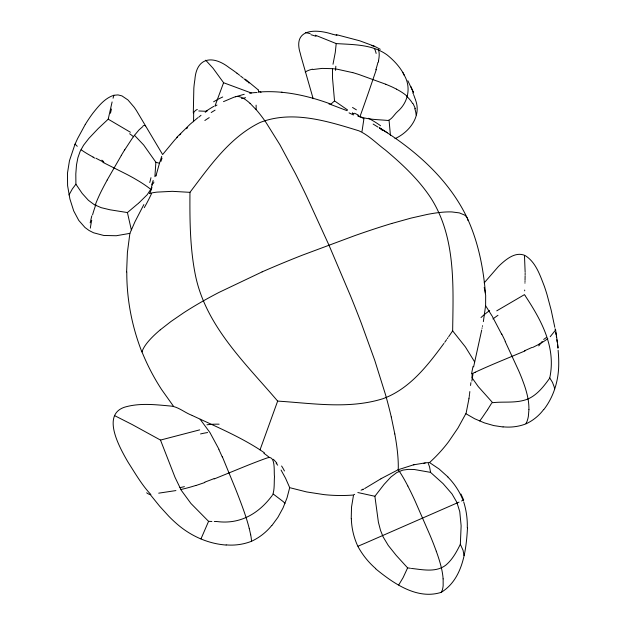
<?xml version="1.0" encoding="UTF-8"?>
<svg xmlns="http://www.w3.org/2000/svg" width="626" height="626" viewBox="0 0 626 626"><rect width="100%" height="100%" fill="white"/><g stroke="black" fill="none" stroke-linecap="round" stroke-linejoin="round"><path stroke-width="0.94" d="M467.489 527.906C466.19 550.911 462.645 579.269 441.189 592.36C417.096 600.013 393.464 583.369 375.608 568.776M525.151 272.373L524.463 255.361M525.144 273.319L525.136 274.744M448.662 336.718L452.653 330.88C453.224 286.379 455.955 238.091 431.416 198.849C419.162 179.944 402.541 164.427 385.397 150.029C376.641 143.565 368.769 135.169 358.784 130.771C327.273 121.108 292.397 110.012 260.158 122.446C229.711 137.227 209.882 166.086 189.96 192.339C189.748 219.57 189.928 247.027 195.148 273.859C205.085 325.363 245.024 362.783 277.654 401.094C312.593 403.308 348.94 409.412 383.065 398.668C409.725 388.863 427.628 365.474 443.951 343.384M528.947 409.49L528.352 416.376A76.669 25.165 67 0 1 526.278 423.074M525.12 275.69L525.034 280.425M142.814 126.577L139.058 129.864L134.488 135.302L143.706 145.029L155.874 162.244L154.896 176.665M524.995 281.825L525.011 281.356M524.956 283.202L524.971 282.749M463.991 555.552L463.091 550.403L460.345 544.276L461.135 525.856L459.766 511.677L456.878 502.334L451.988 493.906L443.059 483.601L430.547 472.372L414.271 469.492L408.238 469.367L402.862 470.11L396.845 472.513L390.96 476.949L384.02 484.469L374.888 496.277L378.394 522.217L380.53 530.402L383.167 536.952L388.284 545.465L396.219 555.387L407.612 567.876L410.5 568.298M524.658 290.824L524.69 290.057M333.001 64.259L335.286 52.349L336.209 43.577L315.363 35.197M313 69.509L322.108 68.406L332.476 68.672L332.531 78.187L334.527 100.896L347.579 109.957M485.612 305.418L485.666 295.308L484.219 287.365M485.588 305.699L492.099 316.036M485.588 305.754L483.358 321.631M272.615 495.017C274.751 489.43 273.992 482.646 274.485 476.574C273.711 472.082 276.003 454.773 267.38 457.872A44.908 3.912 -23 0 0 258.084 461.268L252.458 463.436A83.203 7.027 -23 0 0 244.437 466.636L214.209 478.953M143.863 204.553L134.95 221.784L129.887 233.365L116.279 235.736L103.799 235.47L93.603 232.794L89.048 230.478L85.003 227.504L78.759 220.407L73.719 210.954L69.901 198.974L67.6 185.656L67.451 173.261L69.463 160.718L75.05 144.097L77.256 146.296M469.836 391.563L469.586 393.715M469.492 394.458L469.312 395.937M470.549 385.483L470.901 382.658M469.218 396.665L468.944 398.731M549.691 378.167C556.357 347.626 541.584 320.629 525.261 295.863M468.944 398.77L466.002 413.77L474.664 418.755L484.414 422.886L493.711 425.57L503.069 426.987M129.887 233.365L127.407 252.435L126.616 271.919M137.978 203.669L127.422 212.558L110.043 209.796L101.224 207.675L94.26 204.663L88.399 200.297L82.186 193.418L75.91 184.185L75.809 173.973L76.489 164.943L77.874 157.807L80.128 151.382L83.563 145.232L88.947 138.307L98.204 128.549L108.212 119.175L112.101 101.944M378.66 60.652L378.37 62.084M90.183 222.848L91.795 215.868M482.443 326.396L482.576 325.716M482.145 327.852L482.043 328.368M473.608 366.899L481.707 330.019M361.992 131.515L363.761 119.848A213.098 7.238 -72 0 0 363.518 118.713M153.863 181.978L153.503 183.348M113.063 98.227L113.877 95.277L117.993 94.909L121.953 95.895L127.962 99.964L134.105 107.14A106.365 97.179 -1.7 0 1 136.421 110.528L162.627 154.552L174.646 140.028A156.398 147.713 20.6 0 1 177.502 137.071M159.513 163.112L161.735 156.297M156.164 175.1L159.458 163.292L155.937 162.259M156.132 175.217L155.851 176.164M376.351 69.494L368.902 91.326A69.807 1.291 -70.4 0 1 366.593 97.946L364.848 102.914A36.285 0.689 -70.4 0 1 359.942 116.671C368.964 119.769 378.644 119.535 388.026 120.482C391.954 119.3 394.443 114.175 397.713 111.405C408.019 102.633 411.227 87.867 404.67 75.957C400.71 67.702 394.294 60.73 387.228 55.018C372.619 44.289 353.549 44.704 336.209 43.577M465.838 413.669L457.966 428.012L448.615 441.721A159.059 153.613 31.2 0 1 429.538 462.536L427.981 462.575L429.577 466.949L430.547 472.372M277.654 401.094L260.033 449.859L264.422 452.825M205.688 60.198L213.051 68.242L223.592 82.726L214.89 106.232L216.972 105.051M151.915 187.573L147.251 194.678L139.269 202.55M151.813 187.839L151.195 189.349M271.872 525.566L277.905 517.334L283.046 507.921L287.005 497.944L289.697 487.67L306.654 491.942L324.025 494.618A158.597 152.65 32.8 0 0 353.534 495.017L351.522 507.068L351.225 518.727M407.612 567.876L403.105 577.642L398.692 584.997M211.885 521.45L208.575 521.348L202.464 535.457A109.918 0.736 -67.1 0 1 200.969 538.869M555.168 330.544L550.199 336.718M69.009 194.936L72.303 188.997L75.91 184.185M460.345 544.276C456.597 551.889 452.41 559.628 445.806 565.153C435.939 572.704 422.84 569.668 411.446 568.431M526.278 423.09L526.028 423.583M107.179 180.014L121.28 155.522M549.565 378.347C544.072 385.999 538.063 393.809 529.541 398.238C517.851 403.942 503.758 401.125 491.848 402.808M85.269 124.464L77.741 138.315A161.477 151.281 12.4 0 0 74.956 144.442M491.441 403.488L488.077 408.872M124.684 149.896L132.227 138.385A53.147 7.176 -62.6 0 1 134.496 135.286M487.81 409.294L487.396 409.928M487.114 410.359L482.497 417.174A102.93 17.739 -66.8 0 1 479.727 420.962M441.189 592.36L441.745 591.39A90.246 19.312 66.7 0 0 443.153 585.568L443.138 578.901M447.997 337.672L447.308 338.65M446.604 339.66L444.734 342.297M543.775 409.631C553.783 396.806 558.635 380.42 558.728 364.262A128.987 122.117 44.2 0 0 558.431 354.253L558.126 350.255M484.172 282.889L498.304 266.629A110.27 100.817 48.6 0 1 500.37 264.634C506.794 258.718 516.004 251.308 525.183 255.588C535.848 262.169 539.956 275.104 544.299 286.168A203.771 195.531 35.5 0 1 547.022 294.611L551.193 310.191L554.816 327.359M272.114 495.604C258.726 513.586 240.235 524.525 217.152 521.56M176.681 137.462L190.061 124.269L197.894 117.68M330.731 104.315L334.527 100.896M198.755 117.195L201.009 115.309M138.839 202.926L138.409 203.301M193.551 121.734L193.684 112.68A68.79 22.262 44 0 1 197.315 109.433M160.295 329.824L171 321.482L183.762 312.726A138.002 28.389 -23.1 0 1 203.27 300.926A134.496 27.724 -23.1 0 1 218.928 292.444L262.145 271.88M205.203 112.265L207.237 110.912M496.754 310.832L524.471 294.619L524.995 295.449M365.748 487.897L380.569 478.976M365.263 488.186L364.653 488.546M363.698 489.117L362.548 489.798M381.445 478.46L398.199 469.727L413.137 464.954M354.668 494.344L354.011 494.712M539.244 344.167L532.648 347.493M394.983 138.667C409.474 132.086 421.963 116.045 415.39 99.612M223.498 101.639L233.811 97.28L244.234 94.268M475.228 372.227L472.301 373.605L471.887 377.603L478.303 386.649L492.216 402.205M461.55 500.988L463.443 500.096A108.321 0.462 -23.6 0 0 463.647 499.978M459.038 502.122L365.928 542.852A106.224 0.446 -23.6 0 1 359.363 545.645L358.064 546.201M525.081 350.904L498.304 362.063A78.571 6.362 -24 0 0 490.721 365.287L485.142 367.72A42.545 3.545 -24 0 0 475.22 372.227M332.07 34.086C314.784 28.561 292.381 28.968 300.386 53.726A104.299 92.844 24.5 0 0 300.903 55.972L313.172 98.72M462.935 500.221L463.287 500.088A108.321 0.462 -23.6 0 1 463.647 499.963L460.947 494.039M204.819 482.505L195.735 485.596M391.751 223.482L411.079 218.091L427.433 214.397A132.399 26.934 -23.8 0 1 438.998 212.566A135.999 27.638 -23.8 0 1 451.98 211.948L459.367 212.895L464.492 215.015A164.466 33.225 -23.5 0 1 467.888 220.352M114.628 415.648L132.117 424.514L160.491 440.078L199.694 429.866M191.799 415.281C184.334 412.503 177.862 406.251 169.638 405.953C155.538 404.67 140.991 403.034 127.07 406.509C102.179 412.158 116.765 441.682 124.363 455.658A210.32 204.045 30.6 0 0 128.4 462.731C135.286 473.475 142.337 485.682 150.874 494.501M113.877 95.277C104.839 98.141 98.611 106.005 92.922 113.142A153.793 143.839 11.9 0 0 85.285 124.472M413.825 464.797L425.046 462.904M175.914 490.573L158.699 493.163M249.68 93.243L251.331 93.016L223.592 82.726M425.109 462.896L427.198 462.653M198.763 110.959L206.619 111.318M259.07 92.03C283.508 90.152 307.937 95.692 330.763 104.057M216.557 521.552L214.264 521.505M429.452 462.512L439.131 469.023L447.934 476.942M371.539 45.596L374.458 46.246L380.279 49.282M226.174 545.05C207.957 543.759 190.492 535.833 176.829 523.837A133.025 131.671 29.4 0 1 168.762 516.215L159.708 506.285L150.303 494.65M189.96 192.339L172.306 191.329L156.954 192.119A211.901 60.276 27.9 0 0 149.364 193.504M281.348 92.233L282.498 92.374M357.837 492.537L374.888 496.277M305.558 32.56L310.199 33.632M336.193 34.587L359.754 40.807L374.058 46.097M329.002 104.026L329.769 104.229M352.735 72.639L337.367 69.251A50.69 20.032 19.7 0 0 332.469 68.672M330.818 104.526L347.07 110.692M359.942 116.647L357.759 115.779L359.872 116.843M385.843 84.26L359.34 74.658A75.104 29.273 19.6 0 0 352.735 72.593M192.159 415.461C215.125 426.196 238.678 436.04 260.033 449.859M352.383 113.149L354.011 113.932L352.422 113.032M102.993 162.384L127.039 174.49A73.727 21.049 29.5 0 1 133.933 178.238L138.831 181.117A38.249 11.221 29.5 0 1 150.976 189.498M396.516 89.142L392.463 87.131A68.07 31.996 19.1 0 0 385.827 84.291M94.682 158.081L93.078 157.212M108.212 119.175L130.419 132.258M373.143 124.065L378.096 127.164M379.45 127.814C415.32 149.958 448.701 179.232 467.137 217.848M379.591 127.892L387.424 132.814M273.374 494.133L282.999 501.442A110.106 14.155 22.9 0 1 284.986 503.335M379.88 128.377L381.148 129.285M381.602 129.613L382.04 129.942M382.204 130.059L382.854 130.56M236.98 73.211L239.641 75.269M240.517 75.965L243.099 78.047M245.345 79.236L258.076 89.745M243.944 78.743L247.333 81.591M248.178 82.319L249.015 83.047M259.915 91.388L261.026 92.39M250.032 103.298L256.84 110.434A153.01 32.294 69.7 0 1 264.751 120.669A153.159 32.325 69.7 0 1 266.058 122.539L279.877 144.684L295.292 173.347A275.667 53.836 69 0 1 306.693 196.501L328.9 245.001L350.654 296.223A276.982 54.298 68.7 0 1 361.304 323.196L374.755 360.341L385.373 394.208A155.905 33.554 68.5 0 1 386.281 397.44A155.757 33.53 68.5 0 1 391.281 417.026M208.575 521.348L190.938 503.476L181.274 490.299L174.998 477.278L160.491 440.078M452.653 330.88L465.408 346.953L474.664 361.906M402.792 72.295L404.365 75.574M200.101 419.224L209.898 432.48L218.967 449.28M276.152 463.271L277.678 465.173M173.59 406.391L161.665 389.638A220.094 208.779 28.7 0 1 141.946 351.781M549.8 378.018L552.476 382.361L554.198 386.891A104.636 29.899 20.5 0 1 554.581 389.309M398.199 469.727L399.278 471.292M281.051 470.048L285.589 478.319L289.611 487.443M413.043 103.533L415.39 108.721M492.435 316.639L501.747 334.394M258.288 89.98L258.679 92.327M407.855 80.738L413.606 92.859L410.867 86.537M407.823 485.964L410.938 492.192A92.139 19.383 66.7 0 1 415.116 501.09L430.085 535.387A92.781 19.445 66.5 0 1 433.818 544.628L436.306 551.256M505.143 341.381L518.664 370.678A78.806 25.478 66.7 0 1 521.896 378.472L524.001 384.153A41.058 13.662 66.5 0 1 528.07 398.981A47.787 15.853 66.6 0 1 528.907 409.443M412.784 92.82L413.16 93.665M222.363 456.777L235.345 488.429A83.36 7.895 68.4 0 1 238.623 496.77L240.9 502.78A43.499 4.249 68.3 0 1 246.261 518.078A50.62 4.922 68.4 0 1 249.195 528.313M467.489 218.638C478.162 241.941 483.256 267.38 485.416 292.804M413.528 94.518L413.88 95.371M414.107 95.95L414.435 96.811M414.647 97.382L415.21 99.049M249.226 528.367L250.682 534.784M127.422 212.558L131.311 229.812M391.281 417.026L394.81 433.967M555.082 328.783L555.293 329.98M555.716 332.398L556.123 334.824M555.528 329.323L558.157 347.688M556.318 336.045L556.506 337.265M389.09 120.583L390.436 135.427M556.866 339.715L557.21 342.164M557.523 344.613L557.93 348.267M251.488 541.075L251.472 540.653A81.145 7.802 68.5 0 0 250.682 534.792M193.301 112.993L193.841 88.203A142.767 129.911 21.5 0 1 194.248 84.103L194.514 82.084A102.844 93.634 18.5 0 1 194.882 79.658C196.548 56.661 213.372 55.229 229.296 67.764A111.686 103.024 7.7 0 1 231.534 69.267A146.899 136.202 5.2 0 1 236.972 73.211M391.798 223.443A220.532 42.349 -23.4 0 0 355.059 235.54L302.115 255.267A221.416 42.631 -23.2 0 0 262.13 271.856M368.511 118.267A35.447 7.371 23.8 0 1 380.561 125.763M360.083 116.726A27.677 2.457 26.6 0 1 364.05 118.776M335.552 70.362A48.742 27.763 75.3 0 1 335.849 66.239M377.924 62.365A65.495 25.815 -58.1 0 1 375.835 69.744M378.409 49.697A32.599 13.381 -57.1 0 1 378.472 60.777M374.293 48.312A40.878 15.4 -73.1 0 1 376.14 53.437M396.477 89.166A34.54 16.683 18.9 0 1 407.51 96.576M407.033 96.639A40.181 18.866 20.2 0 1 412.604 103.493M356.397 109.824A47.232 16.965 27 0 1 352.524 107.461M358.182 114.965A30.322 18.459 22 0 1 354.606 113.204M349.042 112.876A40.925 4.914 27.1 0 1 353.424 114.949M501.731 333.948A84.635 10.392 65.7 0 1 505.19 341.053M481.011 317.538A67.819 54.313 -66.5 0 1 489.657 310.606M492.967 318.963A73.594 50.37 -56.4 0 1 497.975 315.293M471.574 373.863A42.615 7.379 -78.8 0 1 473.013 366.492M531.92 347.453A81.278 18.005 -17.5 0 1 524.416 350.803M547.805 338.635A50.236 11.863 -16.9 0 1 539.033 344.175M546.208 337.617A56.786 11.448 -20.6 0 1 543.626 339.464M471.847 381.085A35.009 4.492 -79.6 0 1 472.552 376.359M218.865 449.499A90.113 26.597 69.9 0 1 222.23 456.957M206.971 424.78A72.937 65.159 -19.6 0 1 219.1 424.185M200.539 433.935A79.04 62.107 -15.8 0 1 207.605 432.543M263.851 453.263A44.728 21.48 29 0 1 269.211 457.309M214.022 478.616A86.615 20.243 -21.1 0 1 204.804 482.114M195.789 485.463A53.679 13.506 -21.3 0 1 181 489.469M184.427 486.645A60.573 11.769 -18.8 0 1 179.944 487.646M273.312 459.281A36.699 18.498 28.6 0 1 276.895 463.232M281.583 466.01A53.766 23.397 32.5 0 1 284.439 470.971M121.303 155.389A78.821 10.611 -62.6 0 1 124.723 149.747M129.652 133.737A51.457 43.64 61.9 0 1 133.518 136.773M103.9 162.314A69.087 9.233 24.8 0 1 95.895 158.198M93.477 157.251A34.618 5.196 24.4 0 1 81.114 149.731M103.54 161.524A43.233 2.05 37.8 0 1 101.85 160.17M107.187 180.053A71.724 15.58 -64 0 0 103.595 186.728L101.349 191.094A36.535 8.208 -64.1 0 0 95.16 205.203M92.562 214.906A42.427 8.701 -64.8 0 1 95.872 204.624M151.359 189.506A28.898 6.51 -63.9 0 1 149.598 193.512M150.968 177.69A49.759 30.071 -54.8 0 1 149.739 182.526M152.728 183.614A31.926 24.594 -38.7 0 1 151.289 187.299M151.594 193.465A36.989 7.715 -64.1 0 1 144.262 207.683M153.167 180.444A42.764 5.689 -67 0 1 151.641 184.873M251.511 92.922A23.42 3.889 -14.4 0 1 257.13 92.546M211.205 112.523A46.653 6.589 -26.5 0 1 215.086 110.145M204.843 120.513A81.599 24.79 -12.9 0 1 209.233 117.633M205.445 111.631A23.483 2.692 -28.6 0 1 213.74 106.373M235.321 96.701A150.733 31.816 69.7 0 1 250.04 103.345M213.607 101.803A37.505 15.713 -27.9 0 1 222.723 96.983M241.519 98.626A36.277 8.654 -17.6 0 1 245.595 97.695M399.271 471.214A47.959 10.439 66.7 0 1 407.823 485.987M436.283 551.248A48.617 10.509 66.3 0 1 441.424 567.946A56.52 12.191 66.3 0 1 443.098 578.839M423.677 463.467A86.451 2.637 -12.3 0 1 424.78 463.31M394.795 433.943A153.589 33.092 68.5 0 1 398.222 469.766M413.356 464.844A51.199 6.088 -21 0 1 414.036 464.688M362.869 489.18A85.246 3.787 -33.1 0 1 361.085 490.228M380.811 478.898A50.933 4.57 -28 0 1 381.68 478.389M141.836 351.82A226.948 215.086 29.5 0 1 126.788 271.919M142.032 351.749A165.295 33.522 -23.3 0 1 160.264 329.832M179.67 134.911A156.398 147.713 20.6 0 1 180.773 133.847M186.438 128.721A156.398 147.713 20.6 0 1 187.604 127.727M160.976 161.344A55.338 3.733 -79.2 0 1 162.048 158.135M332.578 34.203A150.741 139.747 19.7 0 1 336.945 35.424M414.748 108.564A69.846 31.277 24 0 1 416.11 114.981M305.222 72.021A56.692 25.197 24 0 1 312.57 69.157M503.077 426.83A53.351 49.775 49.4 0 0 526.067 423.825A53.382 49.845 49.4 0 0 543.65 409.529M271.747 525.464A56.465 55.98 -63.4 0 1 251.574 541.263A56.395 55.941 -65.5 0 1 226.189 544.886M90.332 228.154A73.148 12.442 -67.4 0 1 91.732 220.313M143.088 125.842A59.36 9.93 -67.4 0 1 145.623 125.92M375.741 568.611A76.067 72.639 66.5 0 1 357.861 546.31A66.912 63.954 67.9 0 1 351.35 518.727M463.67 501.825A76.528 73.492 70 0 1 467.293 527.89M447.856 477.028A67.092 64.282 69.4 0 1 462.716 499.384M310.887 34.68A102.547 37.435 38.9 0 1 316.036 36.316M542.194 341.452A64.947 4.812 -48.3 0 1 538.736 345.896M472.693 376.124A51.238 1.095 -84.1 0 1 472.912 373.863M149.716 494.493A69.236 7.817 2.6 0 1 146.687 492.764M110.466 113.259A107.836 4.343 -79.7 0 1 111.451 108.994M256.097 105.145A68.915 4.147 -87.3 0 1 256.183 109.527"/></g></svg>
